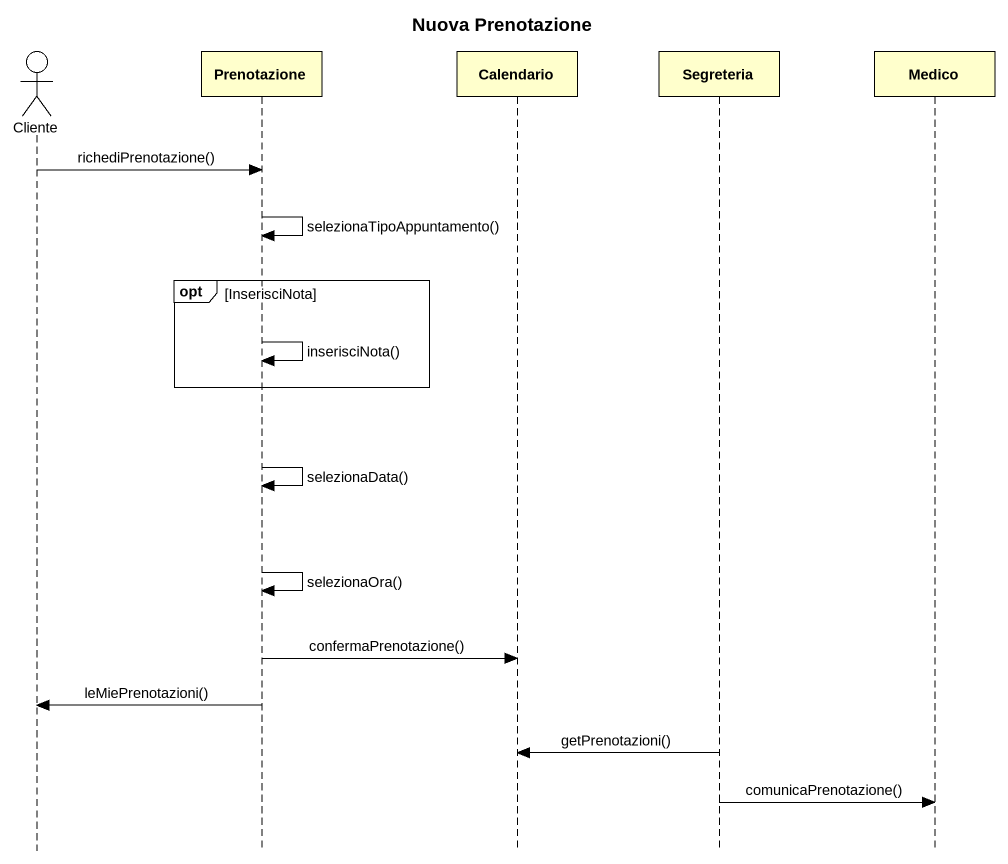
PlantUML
@startuml
title Nuova Prenotazione
hide footbox
actor Cliente
participant Prenotazione
participant Calendario
participant Segreteria
participant Medico

Cliente -> Prenotazione : richediPrenotazione()
Prenotazione -> Prenotazione : selezionaTipoAppuntamento()
opt InserisciNota
  Prenotazione -> Prenotazione : inserisciNota()
end
Prenotazione -> Prenotazione : selezionaData()
Prenotazione -> Prenotazione : selezionaOra()
Prenotazione -> Calendario : confermaPrenotazione()
Prenotazione -> Cliente : leMiePrenotazioni()
Segreteria -> Calendario : getPrenotazioni()
Segreteria -> Medico : comunicaPrenotazione()
@enduml
